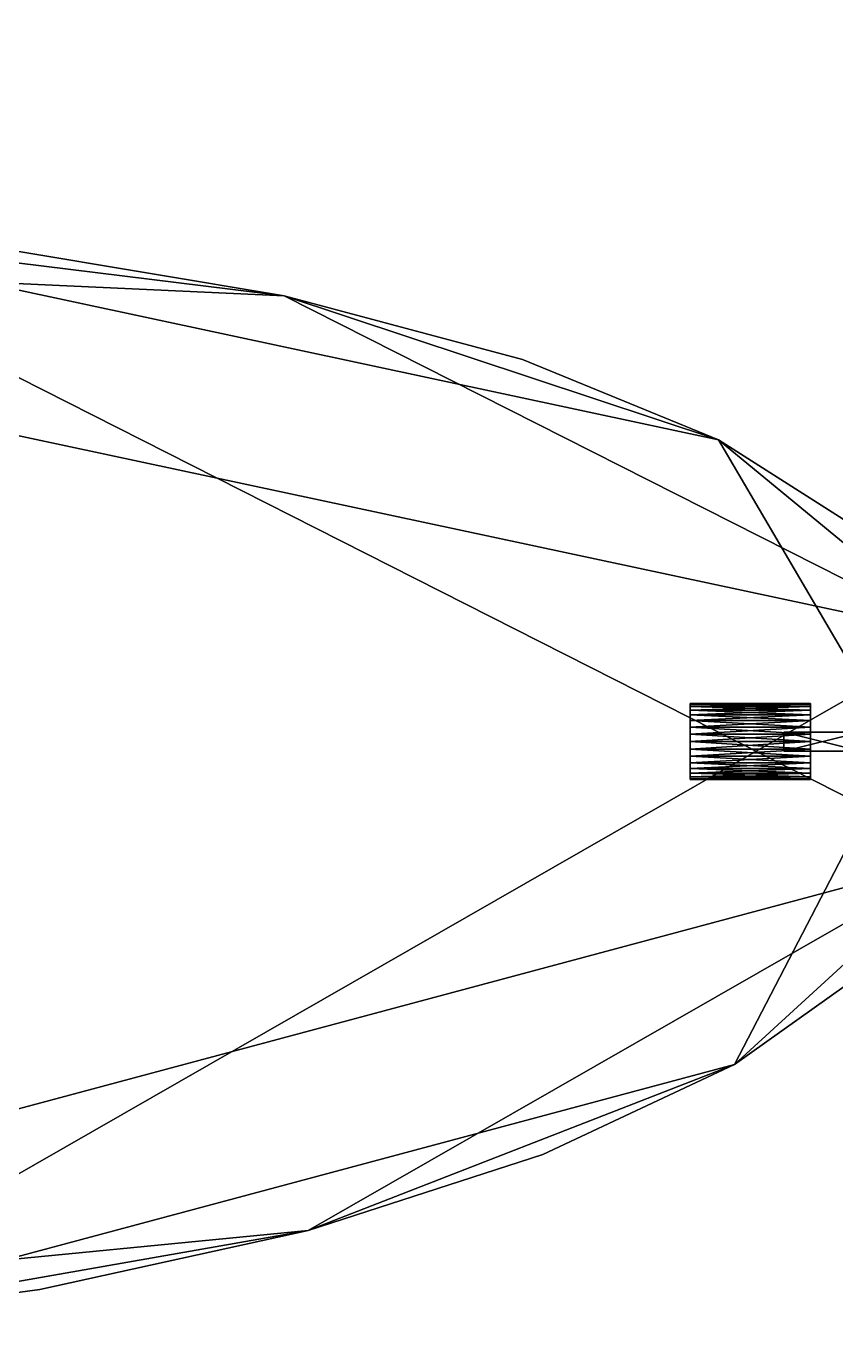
# Model space of a CAD drawing. Extents: x 0.27 to 8.12, y 0.27 to 5.77.
# Drawn here: x 3.9707 to 4.0517, y 1.0445 to 1.1764 of the extents above; entities that cross this region are included whole.
import ezdxf

# ---------------------------------------------------------------- set-up
doc = ezdxf.new("R2010")
doc.units = 0
doc.layers.get('0').update_dxf_attribs({"linetype": 'CONTINUOUS'})

msp = doc.modelspace()

# ---------------------------------------------------------------- linework, layer by layer
for points in [[(4.158897, 1.322935, 0.056638), (4.115748, 1.138955, 0.056638), (4.048908, 1.261342, 0.056638)], [(4.048561, 1.322307, 0.062888), (4.057627, 1.205066, 0.062888), (4.093801, 1.138831, 0.062888)], [(4.048561, 1.322307, 0.062888), (4.093801, 1.138831, 0.062888), (4.159244, 1.26197, 0.062888)], [(4.073392, 1.162045, 0.056638), (4.057627, 1.205066, 0.056638), (4.048908, 1.261342, 0.056638)], [(4.115748, 1.138955, 0.056638), (4.073392, 1.162045, 0.056638), (4.048908, 1.261342, 0.056638)], [(3.879004, 1.154838, -0.000424), (3.93995, 1.156406, -0.000424), (3.996472, 1.149459, -0.000424)], [(3.881843, 1.044536, 0.005826), (4.064376, 1.093444, 0.005826), (3.93995, 1.156406, 0.005826)], [(3.93995, 1.156406, -0.000424), (3.969334, 1.153961, -0.000424), (3.996472, 1.149459, -0.000424)], [(3.996472, 1.149459, 0.005826), (3.969334, 1.153961, 0.005826), (3.93995, 1.156406, 0.005826)], [(4.039967, 1.135054, 0.005826), (3.996472, 1.149459, 0.005826), (3.93995, 1.156406, 0.005826)], [(4.064376, 1.093444, 0.005826), (4.039967, 1.135054, 0.005826), (3.93995, 1.156406, 0.005826)], [(3.879004, 1.154838, -0.000424), (3.996472, 1.149459, -0.000424), (4.063811, 1.115384, -0.000424)], [(3.879004, 1.154838, -0.000424), (4.063811, 1.115384, -0.000424), (3.942789, 1.046105, -0.000424)], [(3.996472, 1.149459, -0.000424), (3.969334, 1.153961, -0.000424), (3.969334, 1.153961, 0.005826)], [(3.996472, 1.149459, -0.000424), (3.969334, 1.153961, 0.005826), (3.996472, 1.149459, 0.005826)], [(3.996472, 1.149459, -0.000424), (4.020322, 1.143076, -0.000424), (4.039967, 1.135054, -0.000424)], [(3.996472, 1.149459, -0.000424), (4.039967, 1.135054, -0.000424), (4.063811, 1.115384, -0.000424)], [(4.039967, 1.135054, 0.005826), (4.020322, 1.143076, 0.005826), (3.996472, 1.149459, 0.005826)], [(4.020322, 1.143076, -0.000424), (3.996472, 1.149459, -0.000424), (3.996472, 1.149459, 0.005826)], [(4.020322, 1.143076, -0.000424), (3.996472, 1.149459, 0.005826), (4.020322, 1.143076, 0.005826)], [(4.039967, 1.135054, -0.000424), (4.020322, 1.143076, -0.000424), (4.020322, 1.143076, 0.005826)], [(4.039967, 1.135054, -0.000424), (4.020322, 1.143076, 0.005826), (4.039967, 1.135054, 0.005826)], [(4.039967, 1.135054, -0.000424), (4.054651, 1.125704, -0.000424), (4.063811, 1.115384, -0.000424)], [(4.063811, 1.115384, 0.005826), (4.054651, 1.125704, 0.005826), (4.039967, 1.135054, 0.005826)], [(4.064376, 1.093444, 0.005826), (4.063811, 1.115384, 0.005826), (4.039967, 1.135054, 0.005826)], [(4.054651, 1.125704, -0.000424), (4.039967, 1.135054, -0.000424), (4.039967, 1.135054, 0.005826)], [(4.054651, 1.125704, -0.000424), (4.039967, 1.135054, 0.005826), (4.054651, 1.125704, 0.005826)], [(4.063811, 1.115384, -0.000424), (4.041575, 1.072573, -0.000424), (3.942789, 1.046105, -0.000424)], [(4.063811, 1.115384, -0.000424), (4.064376, 1.093444, -0.000424), (4.041575, 1.072573, -0.000424)], [(4.037124, 1.108655, -1.250277), (4.049152, 1.108655, -1.250277), (4.049152, 1.108582, -1.250986)], [(4.037124, 1.108655, -1.250277), (4.049152, 1.108582, -1.250986), (4.037124, 1.108582, -1.250986)], [(4.037124, 1.108582, -1.249568), (4.049152, 1.108582, -1.249568), (4.049152, 1.108655, -1.250277)], [(4.037124, 1.108582, -1.249568), (4.049152, 1.108655, -1.250277), (4.037124, 1.108655, -1.250277)], [(4.037124, 1.108582, -1.249568), (4.037124, 1.108655, -1.250277), (4.037124, 1.108582, -1.250986)], [(4.037124, 1.108582, -1.250986), (4.049152, 1.108582, -1.250986), (4.049152, 1.108366, -1.251667)], [(4.037124, 1.108582, -1.250986), (4.049152, 1.108366, -1.251667), (4.037124, 1.108366, -1.251667)], [(4.037124, 1.108366, -1.248887), (4.049152, 1.108366, -1.248887), (4.049152, 1.108582, -1.249568)], [(4.037124, 1.108366, -1.248887), (4.049152, 1.108582, -1.249568), (4.037124, 1.108582, -1.249568)], [(4.037124, 1.108582, -1.250986), (4.037124, 1.108366, -1.251667), (4.037124, 1.108015, -1.252295)], [(4.037124, 1.108015, -1.248259), (4.037124, 1.108366, -1.248887), (4.037124, 1.108582, -1.249568)], [(4.037124, 1.108582, -1.249568), (4.037124, 1.108582, -1.250986), (4.037124, 1.108015, -1.252295)], [(4.037124, 1.106967, -1.247256), (4.037124, 1.108015, -1.248259), (4.037124, 1.108582, -1.249568)], [(4.037124, 1.108582, -1.249568), (4.037124, 1.108015, -1.252295), (4.037124, 1.105597, -1.25384)], [(4.037124, 1.104114, -1.246714), (4.037124, 1.106967, -1.247256), (4.037124, 1.108582, -1.249568)], [(4.037124, 1.108582, -1.249568), (4.037124, 1.105597, -1.25384), (4.037124, 1.101129, -1.250986)], [(4.037124, 1.101129, -1.250986), (4.037124, 1.104114, -1.246714), (4.037124, 1.108582, -1.249568)], [(4.037124, 1.108366, -1.251667), (4.049152, 1.108366, -1.251667), (4.049152, 1.108015, -1.252295)], [(4.037124, 1.108366, -1.251667), (4.049152, 1.108015, -1.252295), (4.037124, 1.108015, -1.252295)], [(4.037124, 1.108015, -1.248259), (4.049152, 1.108015, -1.248259), (4.049152, 1.108366, -1.248887)], [(4.037124, 1.108015, -1.248259), (4.049152, 1.108366, -1.248887), (4.037124, 1.108366, -1.248887)], [(4.037124, 1.108015, -1.252295), (4.049152, 1.108015, -1.252295), (4.049152, 1.107542, -1.252846)], [(4.037124, 1.108015, -1.252295), (4.049152, 1.107542, -1.252846), (4.037124, 1.107542, -1.252846)], [(4.037124, 1.107542, -1.247708), (4.049152, 1.107542, -1.247708), (4.049152, 1.108015, -1.248259)], [(4.037124, 1.107542, -1.247708), (4.049152, 1.108015, -1.248259), (4.037124, 1.108015, -1.248259)], [(4.037124, 1.108015, -1.252295), (4.037124, 1.107542, -1.252846), (4.037124, 1.106967, -1.253298)], [(4.037124, 1.106967, -1.247256), (4.037124, 1.107542, -1.247708), (4.037124, 1.108015, -1.248259)], [(4.037124, 1.108015, -1.252295), (4.037124, 1.106967, -1.253298), (4.037124, 1.105597, -1.25384)], [(4.049152, 1.108366, -1.251667), (4.049152, 1.108582, -1.250986), (4.049152, 1.108655, -1.250277)], [(4.049152, 1.108655, -1.250277), (4.049152, 1.108582, -1.249568), (4.049152, 1.108366, -1.248887)], [(4.049152, 1.108366, -1.251667), (4.049152, 1.108655, -1.250277), (4.049152, 1.108366, -1.248887)], [(4.049152, 1.108366, -1.248887), (4.049152, 1.108015, -1.248259), (4.049152, 1.107542, -1.247708)], [(4.049152, 1.107542, -1.252846), (4.049152, 1.108015, -1.252295), (4.049152, 1.108366, -1.251667)], [(4.049152, 1.108366, -1.248887), (4.049152, 1.107542, -1.247708), (4.049152, 1.10631, -1.246921)], [(4.049152, 1.10631, -1.253634), (4.049152, 1.107542, -1.252846), (4.049152, 1.108366, -1.251667)], [(4.049152, 1.108366, -1.251667), (4.049152, 1.108366, -1.248887), (4.049152, 1.10631, -1.246921)], [(4.049152, 1.103402, -1.253634), (4.049152, 1.10631, -1.253634), (4.049152, 1.108366, -1.251667)], [(4.049152, 1.108366, -1.251667), (4.049152, 1.10631, -1.246921), (4.049152, 1.101345, -1.248887)], [(4.049152, 1.101345, -1.248887), (4.049152, 1.103402, -1.253634), (4.049152, 1.108366, -1.251667)], [(4.037124, 1.107542, -1.252846), (4.049152, 1.107542, -1.252846), (4.049152, 1.106967, -1.253298)], [(4.037124, 1.107542, -1.252846), (4.049152, 1.106967, -1.253298), (4.037124, 1.106967, -1.253298)], [(4.037124, 1.106967, -1.247256), (4.049152, 1.106967, -1.247256), (4.049152, 1.107542, -1.247708)], [(4.037124, 1.106967, -1.247256), (4.049152, 1.107542, -1.247708), (4.037124, 1.107542, -1.247708)], [(4.037124, 1.106967, -1.253298), (4.049152, 1.106967, -1.253298), (4.049152, 1.10631, -1.253634)], [(4.037124, 1.106967, -1.253298), (4.049152, 1.10631, -1.253634), (4.037124, 1.10631, -1.253634)], [(4.037124, 1.10631, -1.24692), (4.049152, 1.10631, -1.246921), (4.049152, 1.106967, -1.247256)], [(4.037124, 1.10631, -1.24692), (4.049152, 1.106967, -1.247256), (4.037124, 1.106967, -1.247256)], [(4.037124, 1.106967, -1.253298), (4.037124, 1.10631, -1.253634), (4.037124, 1.105597, -1.25384)], [(4.037124, 1.105597, -1.246714), (4.037124, 1.10631, -1.24692), (4.037124, 1.106967, -1.247256)], [(4.037124, 1.104114, -1.246714), (4.037124, 1.105597, -1.246714), (4.037124, 1.106967, -1.247256)], [(4.037124, 1.10631, -1.253634), (4.049152, 1.10631, -1.253634), (4.049152, 1.105597, -1.25384)], [(4.037124, 1.10631, -1.253634), (4.049152, 1.105597, -1.25384), (4.037124, 1.105597, -1.25384)], [(4.037124, 1.105597, -1.246714), (4.049152, 1.105597, -1.246714), (4.049152, 1.10631, -1.246921)], [(4.037124, 1.105597, -1.246714), (4.049152, 1.10631, -1.246921), (4.037124, 1.10631, -1.24692)], [(4.049152, 1.107542, -1.247708), (4.049152, 1.106967, -1.247256), (4.049152, 1.10631, -1.246921)], [(4.049152, 1.10631, -1.253634), (4.049152, 1.106967, -1.253298), (4.049152, 1.107542, -1.252846)], [(4.049152, 1.10631, -1.246921), (4.049152, 1.105597, -1.246714), (4.049152, 1.104856, -1.246644)], [(4.049152, 1.104856, -1.25391), (4.049152, 1.105597, -1.25384), (4.049152, 1.10631, -1.253634)], [(4.049152, 1.10631, -1.246921), (4.049152, 1.104856, -1.246644), (4.049152, 1.103402, -1.246921)], [(4.049152, 1.103402, -1.253634), (4.049152, 1.104856, -1.25391), (4.049152, 1.10631, -1.253634)], [(4.049152, 1.10631, -1.246921), (4.049152, 1.103402, -1.246921), (4.049152, 1.101345, -1.248887)], [(4.037124, 1.105597, -1.25384), (4.049152, 1.105597, -1.25384), (4.049152, 1.104856, -1.25391)], [(4.037124, 1.105597, -1.25384), (4.049152, 1.104856, -1.25391), (4.037124, 1.104856, -1.25391)], [(4.037124, 1.104856, -1.246644), (4.049152, 1.104856, -1.246644), (4.049152, 1.105597, -1.246714)], [(4.037124, 1.104856, -1.246644), (4.049152, 1.105597, -1.246714), (4.037124, 1.105597, -1.246714)], [(4.037124, 1.105597, -1.25384), (4.037124, 1.104856, -1.25391), (4.037124, 1.104114, -1.25384)], [(4.037124, 1.104114, -1.246714), (4.037124, 1.104856, -1.246644), (4.037124, 1.105597, -1.246714)], [(4.037124, 1.105597, -1.25384), (4.037124, 1.104114, -1.25384), (4.037124, 1.102745, -1.253298)], [(4.037124, 1.105597, -1.25384), (4.037124, 1.102745, -1.253298), (4.037124, 1.101129, -1.250986)], [(4.046506, 1.103906, -1.251412), (4.046506, 1.103906, -1.249142), (4.046506, 1.105805, -1.249142)], [(4.046506, 1.103906, -1.251412), (4.046506, 1.105805, -1.249142), (4.046506, 1.105805, -1.251412)], [(4.046506, 1.105805, -1.251412), (4.046506, 1.105805, -1.249142), (4.054204, 1.105805, -1.249142)], [(4.046506, 1.105805, -1.251412), (4.054204, 1.105805, -1.249142), (4.054204, 1.105805, -1.251412)], [(4.046506, 1.105805, -1.251412), (4.054204, 1.105805, -1.251412), (4.054204, 1.103906, -1.251412)], [(4.046506, 1.105805, -1.251412), (4.054204, 1.103906, -1.251412), (4.046506, 1.103906, -1.251412)], [(4.054204, 1.105805, -1.249142), (4.046506, 1.105805, -1.249142), (4.046506, 1.103906, -1.249142)], [(4.054204, 1.105805, -1.249142), (4.046506, 1.103906, -1.249142), (4.054204, 1.103906, -1.249142)], [(4.037124, 1.104856, -1.25391), (4.049152, 1.104856, -1.25391), (4.049152, 1.104114, -1.25384)], [(4.037124, 1.104856, -1.25391), (4.049152, 1.104114, -1.25384), (4.037124, 1.104114, -1.25384)], [(4.037124, 1.104114, -1.246714), (4.049152, 1.104114, -1.246714), (4.049152, 1.104856, -1.246644)], [(4.037124, 1.104114, -1.246714), (4.049152, 1.104856, -1.246644), (4.037124, 1.104856, -1.246644)], [(4.037124, 1.104114, -1.25384), (4.049152, 1.104114, -1.25384), (4.049152, 1.103402, -1.253634)], [(4.037124, 1.104114, -1.25384), (4.049152, 1.103402, -1.253634), (4.037124, 1.103402, -1.253634)], [(4.037124, 1.103402, -1.24692), (4.049152, 1.103402, -1.246921), (4.049152, 1.104114, -1.246714)], [(4.037124, 1.103402, -1.24692), (4.049152, 1.104114, -1.246714), (4.037124, 1.104114, -1.246714)], [(4.037124, 1.104114, -1.25384), (4.037124, 1.103402, -1.253634), (4.037124, 1.102745, -1.253298)], [(4.037124, 1.102745, -1.247256), (4.037124, 1.103402, -1.24692), (4.037124, 1.104114, -1.246714)], [(4.037124, 1.101696, -1.248259), (4.037124, 1.102745, -1.247256), (4.037124, 1.104114, -1.246714)], [(4.037124, 1.101129, -1.250986), (4.037124, 1.101696, -1.248259), (4.037124, 1.104114, -1.246714)], [(4.054204, 1.103906, -1.251412), (4.054204, 1.103906, -1.249142), (4.046506, 1.103906, -1.249142)], [(4.054204, 1.103906, -1.251412), (4.046506, 1.103906, -1.249142), (4.046506, 1.103906, -1.251412)], [(4.049152, 1.104856, -1.246644), (4.049152, 1.104114, -1.246714), (4.049152, 1.103402, -1.246921)], [(4.049152, 1.103402, -1.253634), (4.049152, 1.104114, -1.25384), (4.049152, 1.104856, -1.25391)], [(4.037124, 1.103402, -1.253634), (4.049152, 1.103402, -1.253634), (4.049152, 1.102745, -1.253298)], [(4.037124, 1.103402, -1.253634), (4.049152, 1.102745, -1.253298), (4.037124, 1.102745, -1.253298)], [(4.037124, 1.102745, -1.247256), (4.049152, 1.102745, -1.247256), (4.049152, 1.103402, -1.246921)], [(4.037124, 1.102745, -1.247256), (4.049152, 1.103402, -1.246921), (4.037124, 1.103402, -1.24692)], [(4.037124, 1.102745, -1.253298), (4.049152, 1.102745, -1.253298), (4.049152, 1.102169, -1.252846)], [(4.037124, 1.102745, -1.253298), (4.049152, 1.102169, -1.252846), (4.037124, 1.102169, -1.252846)], [(4.037124, 1.102169, -1.247708), (4.049152, 1.102169, -1.247708), (4.049152, 1.102745, -1.247256)], [(4.037124, 1.102169, -1.247708), (4.049152, 1.102745, -1.247256), (4.037124, 1.102745, -1.247256)], [(4.037124, 1.102745, -1.253298), (4.037124, 1.102169, -1.252846), (4.037124, 1.101696, -1.252295)], [(4.037124, 1.101696, -1.248259), (4.037124, 1.102169, -1.247708), (4.037124, 1.102745, -1.247256)], [(4.037124, 1.102745, -1.253298), (4.037124, 1.101696, -1.252295), (4.037124, 1.101129, -1.250986)], [(4.049152, 1.103402, -1.246921), (4.049152, 1.102745, -1.247256), (4.049152, 1.102169, -1.247708)], [(4.049152, 1.102169, -1.252846), (4.049152, 1.102745, -1.253298), (4.049152, 1.103402, -1.253634)], [(4.049152, 1.103402, -1.246921), (4.049152, 1.102169, -1.247708), (4.049152, 1.101345, -1.248887)], [(4.049152, 1.101345, -1.251667), (4.049152, 1.102169, -1.252846), (4.049152, 1.103402, -1.253634)], [(4.049152, 1.101345, -1.248887), (4.049152, 1.101345, -1.251667), (4.049152, 1.103402, -1.253634)], [(4.037124, 1.102169, -1.252846), (4.049152, 1.102169, -1.252846), (4.049152, 1.101696, -1.252295)], [(4.037124, 1.102169, -1.252846), (4.049152, 1.101696, -1.252295), (4.037124, 1.101696, -1.252295)], [(4.037124, 1.101696, -1.248259), (4.049152, 1.101696, -1.248259), (4.049152, 1.102169, -1.247708)], [(4.037124, 1.101696, -1.248259), (4.049152, 1.102169, -1.247708), (4.037124, 1.102169, -1.247708)], [(4.037124, 1.101696, -1.252295), (4.049152, 1.101696, -1.252295), (4.049152, 1.101345, -1.251667)], [(4.037124, 1.101696, -1.252295), (4.049152, 1.101345, -1.251667), (4.037124, 1.101345, -1.251667)], [(4.037124, 1.101345, -1.248887), (4.049152, 1.101345, -1.248887), (4.049152, 1.101696, -1.248259)], [(4.037124, 1.101345, -1.248887), (4.049152, 1.101696, -1.248259), (4.037124, 1.101696, -1.248259)], [(4.037124, 1.101696, -1.252295), (4.037124, 1.101345, -1.251667), (4.037124, 1.101129, -1.250986)], [(4.037124, 1.101129, -1.249568), (4.037124, 1.101345, -1.248887), (4.037124, 1.101696, -1.248259)], [(4.037124, 1.101129, -1.250986), (4.037124, 1.101129, -1.249568), (4.037124, 1.101696, -1.248259)], [(4.037124, 1.101345, -1.251667), (4.049152, 1.101345, -1.251667), (4.049152, 1.101129, -1.250986)], [(4.037124, 1.101345, -1.251667), (4.049152, 1.101129, -1.250986), (4.037124, 1.101129, -1.250986)], [(4.037124, 1.101129, -1.249568), (4.049152, 1.101129, -1.249568), (4.049152, 1.101345, -1.248887)], [(4.037124, 1.101129, -1.249568), (4.049152, 1.101345, -1.248887), (4.037124, 1.101345, -1.248887)], [(4.037124, 1.101129, -1.250986), (4.049152, 1.101129, -1.250986), (4.049152, 1.101056, -1.250277)], [(4.037124, 1.101129, -1.250986), (4.049152, 1.101056, -1.250277), (4.037124, 1.101056, -1.250277)], [(4.037124, 1.101056, -1.250277), (4.049152, 1.101056, -1.250277), (4.049152, 1.101129, -1.249568)], [(4.037124, 1.101056, -1.250277), (4.049152, 1.101129, -1.249568), (4.037124, 1.101129, -1.249568)], [(4.037124, 1.101129, -1.250986), (4.037124, 1.101056, -1.250277), (4.037124, 1.101129, -1.249568)], [(4.049152, 1.102169, -1.247708), (4.049152, 1.101696, -1.248259), (4.049152, 1.101345, -1.248887)], [(4.049152, 1.101345, -1.251667), (4.049152, 1.101696, -1.252295), (4.049152, 1.102169, -1.252846)], [(4.049152, 1.101345, -1.248887), (4.049152, 1.101129, -1.249568), (4.049152, 1.101056, -1.250277)], [(4.049152, 1.101056, -1.250277), (4.049152, 1.101129, -1.250986), (4.049152, 1.101345, -1.251667)], [(4.049152, 1.101345, -1.248887), (4.049152, 1.101056, -1.250277), (4.049152, 1.101345, -1.251667)], [(3.881843, 1.044536, 0.005826), (3.998879, 1.05595, 0.005826), (4.064376, 1.093444, 0.005826)], [(3.998879, 1.05595, 0.005826), (4.041575, 1.072573, 0.005826), (4.064376, 1.093444, 0.005826)], [(4.064376, 1.093444, -0.000424), (4.055759, 1.082667, -0.000424), (4.041575, 1.072573, -0.000424)], [(4.041575, 1.072573, 0.005826), (4.055759, 1.082667, 0.005826), (4.064376, 1.093444, 0.005826)], [(4.041575, 1.072573, -0.000424), (4.055759, 1.082667, -0.000424), (4.055759, 1.082667, 0.005826)], [(4.041575, 1.072573, -0.000424), (4.055759, 1.082667, 0.005826), (4.041575, 1.072573, 0.005826)], [(4.041575, 1.072573, -0.000424), (3.998879, 1.05595, -0.000424), (3.942789, 1.046105, -0.000424)], [(4.041575, 1.072573, -0.000424), (4.022369, 1.063552, -0.000424), (3.998879, 1.05595, -0.000424)], [(3.998879, 1.05595, 0.005826), (4.022369, 1.063552, 0.005826), (4.041575, 1.072573, 0.005826)], [(4.022369, 1.063552, -0.000424), (4.041575, 1.072573, -0.000424), (4.041575, 1.072573, 0.005826)], [(4.022369, 1.063552, -0.000424), (4.041575, 1.072573, 0.005826), (4.022369, 1.063552, 0.005826)], [(3.998879, 1.05595, -0.000424), (4.022369, 1.063552, -0.000424), (4.022369, 1.063552, 0.005826)], [(3.998879, 1.05595, -0.000424), (4.022369, 1.063552, 0.005826), (3.998879, 1.05595, 0.005826)], [(3.881843, 1.044536, 0.005826), (3.942789, 1.046105, 0.005826), (3.998879, 1.05595, 0.005826)], [(3.998879, 1.05595, -0.000424), (3.972008, 1.050059, -0.000424), (3.942789, 1.046105, -0.000424)], [(3.942789, 1.046105, 0.005826), (3.972008, 1.050059, 0.005826), (3.998879, 1.05595, 0.005826)], [(3.972008, 1.050059, -0.000424), (3.998879, 1.05595, -0.000424), (3.998879, 1.05595, 0.005826)], [(3.972008, 1.050059, -0.000424), (3.998879, 1.05595, 0.005826), (3.972008, 1.050059, 0.005826)], [(3.942789, 1.046105, -0.000424), (3.972008, 1.050059, -0.000424), (3.972008, 1.050059, 0.005826)], [(3.942789, 1.046105, -0.000424), (3.972008, 1.050059, 0.005826), (3.942789, 1.046105, 0.005826)]]:
    msp.add_3dface(points)

doc.saveas('drawing.dxf')
